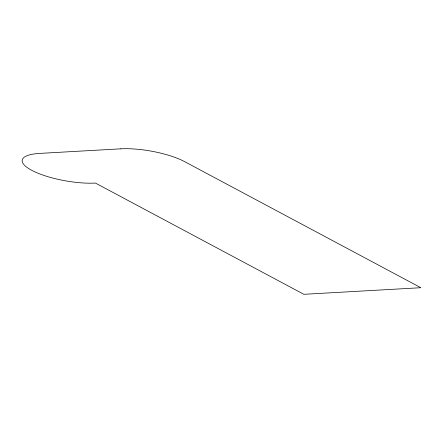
<?xml version="1.0" encoding="UTF-8"?>
<svg xmlns="http://www.w3.org/2000/svg" width="443" height="443" viewBox="0 0 443 443"><rect width="100%" height="100%" fill="white"/><g stroke="black" fill="none" stroke-linecap="round" stroke-linejoin="round"><path stroke-width="0.66" d="M120.823 148.831L39.831 153.394A46.138 12.792 10.1 0 0 31.63 170.256A46.138 12.792 10.1 0 0 95.417 183.059L303.865 294.307L420.85 287.712L184.615 161.634A46.138 12.792 10.1 0 0 120.823 148.831"/></g></svg>
